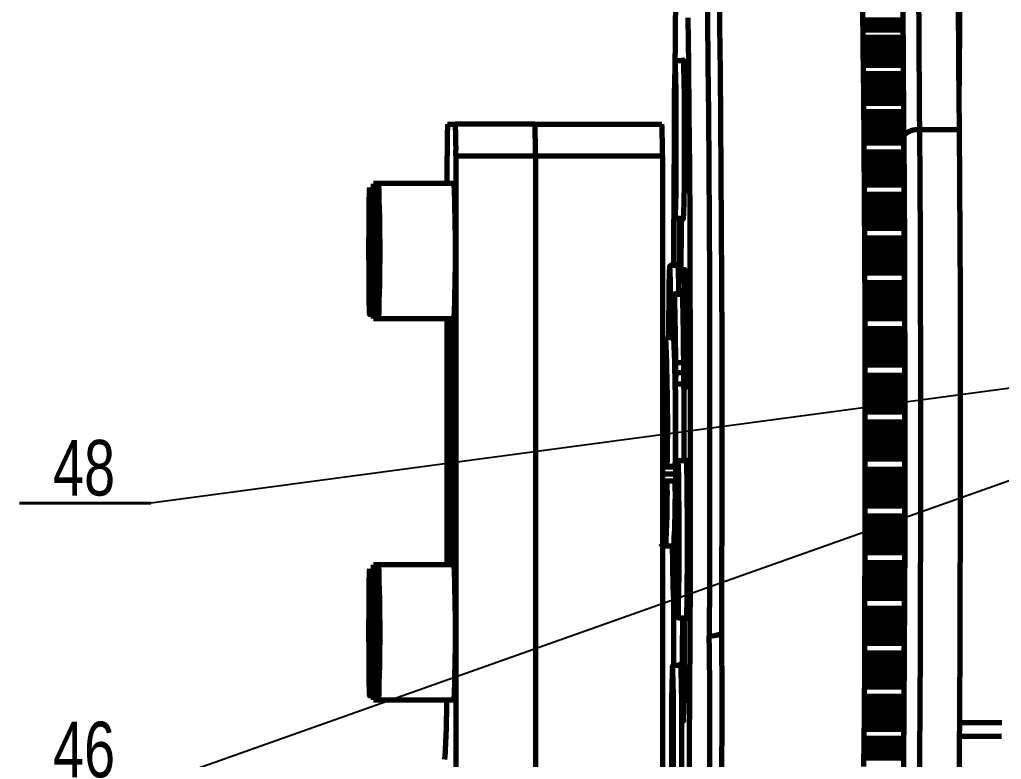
# Model space of a CAD drawing. Header units: millimetres. Extents: x -419 to 9215, y 1224 to 3301.
# Drawn here: x 264 to 325.8, y 3027 to 3073.6 of the extents above; entities that cross this region are included whole.
import ezdxf

# ---------------------------------------------------------------- set-up
doc = ezdxf.new("R2010")
doc.units = ezdxf.units.MM
for name, color, linetype, lineweight in [('Chu', 241, 'Continuous', 35), ('KHUNG_TEN', 7, 'Continuous', 35), ('Net 0.35', 20, 'Continuous', 35), ('Net 0.7', 7, 'Continuous', 70)]:
    doc.layers.add(name, color=color, linetype=linetype, lineweight=lineweight)
doc.styles.add('SLDTEXTSTYLE11', font='TXT', dxfattribs={"width": 0.75})
doc.styles.get("Standard").update_dxf_attribs({"font": 'arial.ttf'})
doc.dimstyles.new('SLDDIMSTYLE1', dxfattribs={"dimtxt": 0.18, "dimasz": 1.016, "dimexe": 0, "dimexo": 0.0625, "dimgap": 0, "dimtad": 0, "dimtih": 1, "dimtoh": 1, "dimdec": 0, "dimrnd": 1e-09, "dimzin": 0, "dimdsep": 46, "dimtxsty": 'Standard', "dimblk1": 'DOT', "dimblk2": 'DOT', "dimsah": 1, "dimcen": 0.09, "dimadec": 0, "dimazin": 0, "dimtfac": 1.016, "dimtdec": 0, "dimtofl": 0, "dimtmove": 0, "dimatfit": 3, "dimldrblk": 'DOT', "dimfxl": 1, "dimfrac": 2, "dimtolj": 1, "dimtzin": 0, "dimarcsym": 0})

# ---------------------------------------------------------------- blocks, each defined once
blk = doc.blocks.new('SW_NOTE_0_4')
at = {"layer": 'KHUNG_TEN', "color": 0}
for p, q in [((-8.253, 0), (0, 0)), ((0, 0), (-8.253, 0)), ((-8.253, 0), (0, 0)), ((0, 0), (-8.253, 0)), ((-8.253, 0), (0, 0)), ((0, 0), (-8.253, 0))]:
    blk.add_line(p, q, dxfattribs=at)
at = {"layer": 'KHUNG_TEN', "color": 0, "insert": (-4.197, 3.985), "char_height": 3.5, "attachment_point": 2, "style": 'SLDTEXTSTYLE11'}
blk.add_mtext('48', dxfattribs=at)
blk = doc.blocks.new('_Dot')
at = {"color": 0, "linetype": 'ByBlock', "lineweight": -2}
blk.add_line((-0.5, 0), (-1, 0), dxfattribs=at)
at = {"color": 0, "linetype": 'ByBlock', "const_width": 0.5}
blk.add_lwpolyline([(-0.25, 0, 1), (0.25, 0, 1)], format="xyb", close=True, dxfattribs=at)
blk = doc.blocks.new('SW_NOTE_0_5')
at = {"layer": 'KHUNG_TEN', "color": 0}
for p, q in [((-8.253, 0), (0, 0)), ((0, 0), (-8.253, 0)), ((-8.253, 0), (0, 0)), ((0, 0), (-8.253, 0)), ((-8.253, 0), (0, 0)), ((0, 0), (-8.253, 0))]:
    blk.add_line(p, q, dxfattribs=at)
at = {"layer": 'KHUNG_TEN', "color": 0, "insert": (-4.197, 3.985), "char_height": 3.5, "attachment_point": 2, "style": 'SLDTEXTSTYLE11'}
blk.add_mtext('46', dxfattribs=at)

msp = doc.modelspace()

# ---------------------------------------------------------------- linework, layer by layer
at = {"layer": 'Net 0.7', "color": 7, "linetype": 'Continuous', "lineweight": 70}
for p, q in [((319.525, 3073.565), (317.058, 3073.565)), ((319.525, 3073.382), (317.06, 3073.382)), ((319.526, 3073.214), (317.062, 3073.214)), ((319.527, 3073.062), (317.064, 3073.062)), ((319.55, 3073), (317.065, 3073)), ((319.551, 3072.983), (317.065, 3072.983)), ((319.552, 3072.939), (317.066, 3072.939)), ((319.558, 3072.464), (317.072, 3072.464)), ((319.558, 3072.398), (317.072, 3072.398)), ((319.558, 3072.328), (317.073, 3072.328)), ((319.558, 3072.258), (317.074, 3072.258)), ((319.558, 3072.189), (317.075, 3072.189)), ((319.556, 3072.035), (317.077, 3072.035)), ((319.555, 3071.862), (317.079, 3071.862)), ((319.554, 3071.677), (317.081, 3071.677)), ((319.553, 3071.479), (317.083, 3071.479)), ((319.553, 3071.294), (317.085, 3071.294)), ((319.553, 3071.123), (317.087, 3071.123)), ((319.553, 3071.294), (319.553, 3071.123)), ((319.553, 3071.123), (319.554, 3070.965)), ((305.771, 3071.001), (305.257, 3071.001)), ((319.554, 3070.965), (317.089, 3070.965)), ((319.556, 3070.824), (317.091, 3070.824)), ((319.577, 3070.775), (317.091, 3070.775)), ((319.578, 3070.753), (317.091, 3070.753)), ((319.579, 3070.704), (317.092, 3070.704)), ((319.584, 3070.196), (317.097, 3070.196)), ((319.585, 3070.127), (317.098, 3070.127)), ((319.585, 3070.056), (317.099, 3070.056)), ((319.584, 3069.987), (317.099, 3069.987)), ((319.584, 3069.922), (317.1, 3069.922)), ((319.582, 3069.778), (317.102, 3069.778)), ((319.58, 3069.613), (317.103, 3069.613)), ((319.579, 3069.435), (317.105, 3069.435)), ((319.578, 3069.242), (317.107, 3069.242)), ((319.578, 3069.057), (317.109, 3069.057)), ((319.579, 3068.883), (317.11, 3068.883)), ((319.579, 3068.719), (317.112, 3068.719)), ((319.581, 3068.571), (317.113, 3068.571)), ((319.582, 3068.442), (317.115, 3068.442)), ((319.6, 3068.408), (317.115, 3068.408)), ((319.601, 3068.404), (317.115, 3068.404)), ((319.602, 3068.376), (317.115, 3068.376)), ((319.603, 3068.323), (317.116, 3068.323)), ((319.608, 3067.785), (317.12, 3067.785)), ((319.609, 3067.713), (317.121, 3067.713)), ((319.609, 3067.642), (317.122, 3067.642)), ((319.608, 3067.575), (317.122, 3067.575)), ((319.607, 3067.514), (317.123, 3067.514)), ((319.606, 3067.38), (317.124, 3067.38)), ((290.924, 3067.02), (291.423, 3067.02)), ((296.423, 3067.02), (291.423, 3067.02)), ((296.423, 3067.02), (304.422, 3067.02)), ((319.604, 3067.225), (317.125, 3067.225)), ((319.602, 3067.055), (317.127, 3067.055)), ((319.601, 3066.868), (317.128, 3066.868)), ((319.601, 3066.684), (317.13, 3066.684)), ((319.601, 3066.508), (317.131, 3066.508)), ((319.602, 3066.34), (317.133, 3066.34)), ((319.603, 3066.186), (317.134, 3066.186)), ((319.601, 3066.684), (319.601, 3066.508)), ((319.601, 3066.508), (319.602, 3066.34)), ((319.602, 3066.34), (319.603, 3066.186)), ((319.603, 3066.186), (319.604, 3066.048)), ((320.654, 3066.672), (323.153, 3066.672)), ((319.604, 3066.048), (317.135, 3066.048)), ((319.606, 3065.93), (317.136, 3065.93)), ((319.622, 3065.91), (317.136, 3065.91)), ((319.623, 3065.901), (317.136, 3065.901)), ((319.624, 3065.868), (317.136, 3065.868)), ((319.625, 3065.811), (317.137, 3065.811)), ((319.604, 3066.048), (319.606, 3065.93)), ((319.606, 3065.93), (319.606, 3065.91)), ((319.622, 3065.91), (319.623, 3065.901)), ((319.623, 3065.901), (319.624, 3065.868)), ((319.624, 3065.868), (319.625, 3065.811)), ((290.896, 3063.27), (290.896, 3065.02)), ((291.451, 3065.02), (291.451, 2977.02)), ((291.451, 3065.02), (296.45, 3065.02)), ((296.45, 3065.02), (296.45, 2977.02)), ((296.45, 3065.02), (304.45, 3065.02)), ((296.45, 3065.02), (296.45, 2990.098)), ((304.45, 3065.02), (304.45, 2990.098)), ((319.629, 3065.246), (317.141, 3065.246)), ((319.63, 3065.172), (317.142, 3065.172)), ((319.63, 3065.102), (317.142, 3065.102)), ((319.629, 3065.036), (317.143, 3065.036)), ((319.628, 3064.98), (317.143, 3064.98)), ((319.626, 3064.857), (317.144, 3064.857)), ((319.626, 3064.857), (319.624, 3064.712)), ((319.628, 3064.98), (319.626, 3064.857)), ((319.629, 3065.036), (319.628, 3064.98)), ((319.629, 3065.246), (319.63, 3065.172)), ((319.63, 3065.102), (319.629, 3065.036)), ((319.63, 3065.172), (319.63, 3065.102)), ((319.624, 3064.712), (317.145, 3064.712)), ((319.623, 3064.551), (317.146, 3064.551)), ((319.621, 3064.371), (317.147, 3064.371)), ((319.623, 3064.551), (319.621, 3064.371)), ((319.621, 3064.371), (319.621, 3064.19)), ((319.624, 3064.712), (319.623, 3064.551)), ((319.621, 3064.19), (317.149, 3064.19)), ((319.621, 3064.013), (317.15, 3064.013)), ((319.621, 3063.842), (317.151, 3063.842)), ((319.622, 3063.682), (317.152, 3063.682)), ((319.621, 3064.19), (319.621, 3064.013)), ((319.621, 3064.013), (319.621, 3063.842)), ((319.621, 3063.842), (319.622, 3063.682)), ((319.622, 3063.682), (319.624, 3063.536)), ((286.59, 3063.27), (286.258, 3063.27)), ((291.34, 3063.27), (286.59, 3063.27)), ((319.624, 3063.536), (317.153, 3063.536)), ((319.625, 3063.409), (317.154, 3063.409)), ((319.627, 3063.305), (317.155, 3063.305)), ((319.642, 3063.296), (317.155, 3063.296)), ((319.643, 3063.281), (317.155, 3063.281)), ((319.643, 3063.244), (317.155, 3063.244)), ((319.644, 3063.183), (317.155, 3063.183)), ((319.624, 3063.536), (319.625, 3063.409)), ((319.625, 3063.409), (319.627, 3063.305)), ((319.627, 3063.305), (319.627, 3063.296)), ((319.642, 3063.296), (319.643, 3063.281)), ((319.643, 3063.281), (319.643, 3063.244)), ((319.643, 3063.244), (319.644, 3063.183)), ((319.648, 3062.595), (317.159, 3062.595)), ((319.648, 3062.519), (317.16, 3062.519)), ((319.648, 3062.449), (317.16, 3062.449)), ((319.647, 3062.387), (317.16, 3062.387)), ((319.648, 3062.449), (319.647, 3062.387)), ((319.647, 3062.387), (319.647, 3062.334)), ((319.648, 3062.595), (319.648, 3062.519)), ((319.648, 3062.519), (319.648, 3062.449)), ((319.647, 3062.334), (317.161, 3062.334)), ((319.644, 3062.224), (317.161, 3062.224)), ((319.642, 3062.091), (317.162, 3062.091)), ((319.64, 3061.939), (317.163, 3061.939)), ((319.639, 3061.768), (317.164, 3061.768)), ((319.639, 3061.768), (319.638, 3061.59)), ((319.64, 3061.939), (319.639, 3061.768)), ((319.642, 3062.091), (319.64, 3061.939)), ((319.644, 3062.224), (319.642, 3062.091)), ((319.647, 3062.334), (319.644, 3062.224)), ((286.022, 3061.15), (285.989, 3060.96)), ((286.022, 3061.15), (286.04, 3059.21)), ((286.354, 3061.15), (286.322, 3060.96)), ((286.354, 3061.15), (286.373, 3059.21)), ((319.638, 3061.59), (317.165, 3061.59)), ((319.638, 3061.413), (317.166, 3061.413)), ((319.638, 3061.241), (317.167, 3061.241)), ((319.638, 3061.59), (319.638, 3061.413)), ((319.638, 3061.413), (319.638, 3061.241)), ((319.638, 3061.241), (319.639, 3061.076)), ((285.975, 3058.829), (285.989, 3060.96)), ((286.023, 3060.96), (285.989, 3060.96)), ((286.308, 3058.829), (286.322, 3060.96)), ((286.356, 3060.96), (286.322, 3060.96)), ((305.257, 3061.101), (305.771, 3061.101)), ((319.639, 3061.076), (317.168, 3061.076)), ((319.64, 3060.923), (317.169, 3060.923)), ((319.642, 3060.787), (317.169, 3060.787)), ((319.643, 3060.672), (317.17, 3060.672)), ((319.658, 3060.582), (317.171, 3060.582)), ((319.659, 3060.562), (317.171, 3060.562)), ((319.66, 3060.519), (317.171, 3060.519)), ((319.639, 3061.076), (319.64, 3060.923)), ((319.64, 3060.923), (319.642, 3060.787)), ((319.642, 3060.787), (319.643, 3060.672)), ((319.643, 3060.672), (319.646, 3060.582)), ((319.658, 3060.582), (319.659, 3060.562)), ((319.659, 3060.562), (319.66, 3060.519)), ((319.66, 3060.519), (319.66, 3060.455)), ((319.66, 3060.455), (317.171, 3060.455)), ((319.663, 3059.847), (317.174, 3059.847)), ((319.663, 3059.771), (317.175, 3059.771)), ((319.663, 3059.702), (317.175, 3059.702)), ((319.663, 3059.642), (317.175, 3059.642)), ((319.662, 3059.594), (317.175, 3059.594)), ((319.659, 3059.497), (317.176, 3059.497)), ((319.657, 3059.376), (317.177, 3059.376)), ((319.657, 3059.376), (319.655, 3059.235)), ((319.659, 3059.497), (319.657, 3059.376)), ((319.662, 3059.594), (319.659, 3059.497)), ((319.663, 3059.642), (319.662, 3059.594)), ((319.663, 3059.847), (319.663, 3059.771)), ((319.663, 3059.771), (319.663, 3059.702)), ((319.663, 3059.702), (319.663, 3059.642)), ((285.975, 3058.829), (285.994, 3056.889)), ((286.038, 3058.829), (285.975, 3058.829)), ((286.04, 3059.21), (286.026, 3057.079)), ((286.308, 3058.829), (286.326, 3056.889)), ((286.37, 3058.829), (286.308, 3058.829)), ((286.373, 3059.21), (286.359, 3057.079)), ((305.147, 3059.259), (305.142, 3058.118)), ((319.655, 3059.235), (317.177, 3059.235)), ((319.653, 3059.073), (317.178, 3059.073)), ((319.653, 3058.899), (317.179, 3058.899)), ((319.652, 3058.725), (317.179, 3058.725)), ((319.653, 3058.899), (319.652, 3058.725)), ((319.652, 3058.725), (319.652, 3058.551)), ((319.655, 3059.235), (319.653, 3059.073)), ((319.653, 3059.073), (319.653, 3058.899)), ((305.422, 3058.118), (304.908, 3058.118)), ((319.652, 3058.551), (317.18, 3058.551)), ((319.653, 3058.383), (317.181, 3058.383)), ((319.654, 3058.224), (317.182, 3058.224)), ((319.655, 3058.08), (317.182, 3058.08)), ((319.652, 3058.551), (319.653, 3058.383)), ((319.653, 3058.383), (319.654, 3058.224)), ((319.654, 3058.224), (319.655, 3058.08)), ((319.655, 3058.08), (319.657, 3057.955)), ((319.657, 3057.955), (317.183, 3057.955)), ((319.659, 3057.852), (317.183, 3057.852)), ((319.662, 3057.796), (317.183, 3057.796)), ((319.67, 3057.785), (317.183, 3057.785)), ((319.671, 3057.784), (317.183, 3057.784)), ((319.672, 3057.758), (317.184, 3057.758)), ((319.673, 3057.712), (317.184, 3057.712)), ((319.673, 3057.644), (317.184, 3057.644)), ((319.657, 3057.955), (319.659, 3057.852)), ((319.659, 3057.852), (319.662, 3057.796)), ((319.662, 3057.796), (319.663, 3057.785)), ((319.67, 3057.785), (319.671, 3057.784)), ((319.671, 3057.784), (319.672, 3057.758)), ((319.672, 3057.758), (319.673, 3057.712)), ((319.673, 3057.712), (319.673, 3057.644)), ((285.994, 3056.889), (286.026, 3057.079)), ((286.326, 3056.889), (286.359, 3057.079)), ((319.676, 3057.021), (317.186, 3057.021)), ((319.676, 3056.944), (317.187, 3056.944)), ((319.675, 3056.876), (317.187, 3056.876)), ((319.675, 3056.82), (317.187, 3056.82)), ((319.675, 3056.82), (319.674, 3056.777)), ((319.676, 3056.944), (319.675, 3056.876)), ((319.675, 3056.876), (319.675, 3056.82)), ((319.676, 3057.021), (319.676, 3056.944)), ((305.724, 3056.343), (305.219, 3056.343)), ((319.674, 3056.777), (317.187, 3056.777)), ((319.671, 3056.693), (317.188, 3056.693)), ((319.669, 3056.585), (317.188, 3056.585)), ((319.667, 3056.456), (317.188, 3056.456)), ((319.665, 3056.304), (317.189, 3056.304)), ((319.665, 3056.304), (319.664, 3056.136)), ((319.667, 3056.456), (319.665, 3056.304)), ((319.669, 3056.585), (319.667, 3056.456)), ((319.671, 3056.693), (319.669, 3056.585)), ((319.674, 3056.777), (319.671, 3056.693)), ((305.141, 3055.687), (305.106, 3055.687)), ((305.213, 3055.97), (305.172, 3055.97)), ((319.664, 3056.136), (317.19, 3056.136)), ((319.663, 3055.964), (317.19, 3055.964)), ((319.663, 3055.79), (317.191, 3055.79)), ((319.664, 3055.62), (317.191, 3055.62)), ((319.664, 3056.136), (319.663, 3055.964)), ((319.663, 3055.964), (319.663, 3055.79)), ((319.663, 3055.79), (319.664, 3055.62)), ((319.664, 3055.62), (319.664, 3055.456)), ((319.664, 3055.456), (317.192, 3055.456)), ((319.666, 3055.305), (317.192, 3055.305)), ((319.667, 3055.171), (317.193, 3055.171)), ((319.669, 3055.056), (317.193, 3055.056)), ((319.672, 3054.985), (317.193, 3054.985)), ((319.675, 3054.94), (317.193, 3054.94)), ((319.664, 3055.456), (319.666, 3055.305)), ((319.666, 3055.305), (319.667, 3055.171)), ((319.667, 3055.171), (319.669, 3055.056)), ((319.669, 3055.056), (319.672, 3054.985)), ((319.672, 3054.985), (319.675, 3054.94)), ((319.675, 3054.94), (319.677, 3054.927)), ((286.258, 3054.77), (286.59, 3054.77)), ((286.59, 3054.77), (291.34, 3054.77)), ((290.896, 3039.27), (290.896, 3054.77)), ((304.843, 3054.689), (304.84, 3053.57)), ((319.68, 3054.927), (317.193, 3054.927)), ((319.681, 3054.92), (317.193, 3054.92)), ((319.682, 3054.889), (317.193, 3054.889)), ((319.683, 3054.838), (317.194, 3054.838)), ((319.683, 3054.768), (317.194, 3054.768)), ((319.68, 3054.927), (319.681, 3054.92)), ((319.681, 3054.92), (319.682, 3054.889)), ((319.682, 3054.889), (319.683, 3054.838)), ((319.683, 3054.838), (319.683, 3054.768)), ((319.685, 3054.133), (317.196, 3054.133)), ((319.685, 3054.056), (317.196, 3054.056)), ((319.685, 3053.99), (317.196, 3053.99)), ((319.684, 3053.937), (317.196, 3053.937)), ((319.683, 3053.9), (317.196, 3053.9)), ((319.68, 3053.83), (317.196, 3053.83)), ((319.678, 3053.735), (317.197, 3053.735)), ((319.678, 3053.735), (319.676, 3053.619)), ((319.68, 3053.83), (319.678, 3053.735)), ((319.683, 3053.9), (319.68, 3053.83)), ((319.684, 3053.937), (319.683, 3053.9)), ((319.685, 3053.99), (319.684, 3053.937)), ((319.685, 3054.133), (319.685, 3054.056)), ((319.685, 3054.056), (319.685, 3053.99)), ((305.172, 3053.57), (304.672, 3053.57)), ((319.676, 3053.619), (317.197, 3053.619)), ((319.674, 3053.478), (317.197, 3053.478)), ((319.672, 3053.317), (317.198, 3053.317)), ((319.672, 3053.148), (317.198, 3053.148)), ((319.672, 3053.148), (319.671, 3052.976)), ((319.674, 3053.478), (319.672, 3053.317)), ((319.672, 3053.317), (319.672, 3053.148)), ((319.676, 3053.619), (319.674, 3053.478)), ((319.671, 3052.976), (317.198, 3052.976)), ((319.672, 3052.804), (317.199, 3052.804)), ((319.672, 3052.636), (317.199, 3052.636)), ((319.673, 3052.479), (317.199, 3052.479)), ((319.671, 3052.976), (319.672, 3052.804)), ((319.672, 3052.804), (319.672, 3052.636)), ((319.672, 3052.636), (319.673, 3052.479)), ((319.673, 3052.479), (319.675, 3052.336)), ((319.675, 3052.336), (317.2, 3052.336)), ((319.676, 3052.21), (317.2, 3052.21)), ((319.679, 3052.124), (317.2, 3052.124)), ((319.682, 3052.064), (317.2, 3052.064)), ((319.684, 3052.029), (317.2, 3052.029)), ((319.687, 3052.02), (317.2, 3052.02)), ((319.688, 3052.007), (317.2, 3052.007)), ((319.689, 3051.971), (317.2, 3051.971)), ((319.69, 3051.917), (317.2, 3051.917)), ((319.675, 3052.336), (319.676, 3052.21)), ((319.676, 3052.21), (319.679, 3052.124)), ((319.679, 3052.124), (319.682, 3052.064)), ((319.682, 3052.064), (319.684, 3052.029)), ((319.684, 3052.029), (319.687, 3052.02)), ((319.687, 3052.02), (319.688, 3052.007)), ((319.688, 3052.007), (319.689, 3051.971)), ((319.689, 3051.971), (319.69, 3051.917)), ((319.69, 3051.917), (319.69, 3051.844)), ((319.69, 3051.844), (317.201, 3051.844)), ((319.691, 3051.201), (317.202, 3051.201)), ((319.691, 3051.124), (317.202, 3051.124)), ((319.691, 3051.06), (317.202, 3051.06)), ((319.69, 3051.011), (317.202, 3051.011)), ((319.689, 3050.98), (317.202, 3050.98)), ((319.686, 3050.925), (317.202, 3050.925)), ((319.684, 3050.844), (317.202, 3050.844)), ((319.681, 3050.741), (317.202, 3050.741)), ((319.681, 3050.741), (319.679, 3050.613)), ((319.684, 3050.844), (319.681, 3050.741)), ((319.686, 3050.925), (319.684, 3050.844)), ((319.689, 3050.98), (319.686, 3050.925)), ((319.69, 3051.011), (319.689, 3050.98)), ((319.691, 3051.06), (319.69, 3051.011)), ((319.691, 3051.201), (319.691, 3051.124)), ((319.691, 3051.124), (319.691, 3051.06)), ((319.679, 3050.613), (317.202, 3050.613)), ((319.678, 3050.458), (317.203, 3050.458)), ((319.677, 3050.295), (317.203, 3050.295)), ((319.676, 3050.124), (317.203, 3050.124)), ((319.677, 3050.295), (319.676, 3050.124)), ((319.676, 3050.124), (319.676, 3049.952)), ((319.678, 3050.458), (319.677, 3050.295)), ((319.679, 3050.613), (319.678, 3050.458)), ((319.676, 3049.952), (317.203, 3049.952)), ((319.677, 3049.782), (317.203, 3049.782)), ((319.678, 3049.619), (317.204, 3049.619)), ((319.679, 3049.468), (317.204, 3049.468)), ((319.676, 3049.952), (319.677, 3049.782)), ((319.677, 3049.782), (319.678, 3049.619)), ((319.678, 3049.619), (319.679, 3049.468)), ((319.679, 3049.468), (319.681, 3049.332)), ((319.681, 3049.332), (317.204, 3049.332)), ((319.683, 3049.232), (317.204, 3049.232)), ((319.686, 3049.157), (317.204, 3049.157)), ((319.688, 3049.107), (317.204, 3049.107)), ((319.691, 3049.082), (317.204, 3049.082)), ((319.692, 3049.063), (317.204, 3049.063)), ((319.693, 3049.022), (317.204, 3049.022)), ((319.693, 3048.965), (317.204, 3048.965)), ((319.694, 3048.89), (317.204, 3048.89)), ((319.681, 3049.332), (319.683, 3049.232)), ((319.683, 3049.232), (319.686, 3049.157)), ((319.686, 3049.157), (319.688, 3049.107)), ((319.688, 3049.107), (319.691, 3049.082)), ((319.691, 3049.082), (319.692, 3049.063)), ((319.692, 3049.063), (319.693, 3049.022)), ((319.693, 3049.022), (319.693, 3048.965)), ((319.693, 3048.965), (319.694, 3048.89)), ((319.694, 3048.243), (317.204, 3048.243)), ((319.694, 3048.167), (317.205, 3048.167)), ((319.694, 3048.167), (319.693, 3048.106)), ((319.694, 3048.243), (319.694, 3048.167)), ((319.693, 3048.106), (317.205, 3048.106)), ((319.693, 3048.061), (317.205, 3048.061)), ((319.692, 3048.036), (317.205, 3048.036)), ((319.689, 3047.995), (317.205, 3047.995)), ((319.686, 3047.929), (317.205, 3047.929)), ((319.684, 3047.84), (317.205, 3047.84)), ((319.681, 3047.725), (317.205, 3047.725)), ((319.68, 3047.579), (317.205, 3047.579)), ((319.68, 3047.579), (319.679, 3047.421)), ((319.681, 3047.725), (319.68, 3047.579)), ((319.684, 3047.84), (319.681, 3047.725)), ((319.686, 3047.929), (319.684, 3047.84)), ((319.689, 3047.995), (319.686, 3047.929)), ((319.692, 3048.036), (319.689, 3047.995)), ((319.693, 3048.061), (319.692, 3048.036)), ((319.693, 3048.106), (319.693, 3048.061)), ((319.679, 3047.421), (317.205, 3047.421)), ((319.678, 3047.254), (317.205, 3047.254)), ((319.678, 3047.082), (317.205, 3047.082)), ((319.678, 3046.91), (317.205, 3046.91)), ((319.679, 3047.421), (319.678, 3047.254)), ((319.678, 3047.254), (319.678, 3047.082)), ((319.678, 3047.082), (319.678, 3046.91)), ((319.678, 3046.91), (319.679, 3046.743)), ((319.679, 3046.743), (317.205, 3046.743)), ((319.68, 3046.586), (317.205, 3046.586)), ((319.681, 3046.44), (317.205, 3046.44)), ((319.684, 3046.326), (317.205, 3046.326)), ((319.679, 3046.743), (319.68, 3046.586)), ((319.68, 3046.586), (319.681, 3046.44)), ((319.681, 3046.44), (319.684, 3046.326)), ((319.684, 3046.326), (319.686, 3046.237)), ((305.95, 3045.822), (305.436, 3045.822)), ((319.686, 3046.237), (317.205, 3046.237)), ((319.689, 3046.171), (317.205, 3046.171)), ((319.692, 3046.132), (317.205, 3046.132)), ((319.693, 3046.106), (317.205, 3046.106)), ((319.693, 3046.062), (317.205, 3046.062)), ((319.694, 3046.001), (317.205, 3046.001)), ((319.694, 3045.925), (317.205, 3045.925)), ((319.686, 3046.237), (319.689, 3046.171)), ((319.689, 3046.171), (319.692, 3046.132)), ((319.692, 3046.132), (319.693, 3046.106)), ((319.693, 3046.106), (319.693, 3046.062)), ((319.693, 3046.062), (319.694, 3046.001)), ((319.694, 3046.001), (319.694, 3045.925)), ((304.761, 3045.488), (305.26, 3045.488)), ((305.26, 3045.488), (305.273, 3045.19)), ((319.694, 3045.278), (317.204, 3045.278)), ((319.694, 3045.203), (317.204, 3045.203)), ((319.693, 3045.145), (317.204, 3045.145)), ((319.692, 3045.105), (317.204, 3045.105)), ((319.691, 3045.085), (317.204, 3045.085)), ((319.688, 3045.06), (317.204, 3045.06)), ((319.688, 3045.06), (319.686, 3045.009)), ((319.691, 3045.085), (319.688, 3045.06)), ((319.692, 3045.105), (319.691, 3045.085)), ((319.693, 3045.145), (319.692, 3045.105)), ((319.694, 3045.203), (319.693, 3045.145)), ((319.694, 3045.278), (319.694, 3045.203)), ((304.45, 3044.999), (305.277, 3044.999)), ((305.256, 3044.536), (304.756, 3044.536)), ((305.269, 3044.238), (305.256, 3044.536)), ((319.686, 3045.009), (317.204, 3045.009)), ((319.683, 3044.934), (317.204, 3044.934)), ((319.681, 3044.832), (317.204, 3044.832)), ((319.679, 3044.696), (317.204, 3044.696)), ((319.678, 3044.545), (317.204, 3044.545)), ((319.678, 3044.545), (319.677, 3044.382)), ((319.679, 3044.696), (319.678, 3044.545)), ((319.681, 3044.832), (319.679, 3044.696)), ((319.683, 3044.934), (319.681, 3044.832)), ((319.686, 3045.009), (319.683, 3044.934)), ((319.676, 3044.212), (317.203, 3044.212)), ((319.676, 3044.039), (317.203, 3044.039)), ((319.677, 3043.869), (317.203, 3043.869)), ((319.677, 3044.382), (317.204, 3044.382)), ((319.677, 3044.382), (319.676, 3044.212)), ((319.676, 3044.212), (319.676, 3044.039)), ((319.676, 3044.039), (319.677, 3043.869)), ((319.677, 3043.869), (319.678, 3043.706)), ((319.682, 3043.424), (317.202, 3043.424)), ((319.684, 3043.321), (317.202, 3043.321)), ((319.686, 3043.241), (317.202, 3043.241)), ((319.678, 3043.706), (317.203, 3043.706)), ((319.679, 3043.552), (317.203, 3043.552)), ((319.678, 3043.706), (319.679, 3043.552)), ((319.679, 3043.552), (319.682, 3043.424)), ((319.682, 3043.424), (319.684, 3043.321)), ((319.684, 3043.321), (319.686, 3043.241)), ((319.686, 3043.241), (319.689, 3043.187)), ((319.689, 3043.187), (317.202, 3043.187)), ((319.69, 3043.156), (317.202, 3043.156)), ((319.691, 3043.107), (317.202, 3043.107)), ((319.691, 3043.043), (317.202, 3043.043)), ((319.691, 3042.967), (317.202, 3042.967)), ((319.689, 3043.187), (319.69, 3043.156)), ((319.69, 3043.156), (319.691, 3043.107)), ((319.691, 3043.107), (319.691, 3043.043)), ((319.691, 3043.043), (319.691, 3042.967)), ((319.688, 3042.16), (317.2, 3042.16)), ((319.687, 3042.147), (317.2, 3042.147)), ((319.685, 3042.137), (317.2, 3042.137)), ((319.682, 3042.101), (317.2, 3042.101)), ((319.679, 3042.04), (317.2, 3042.04)), ((319.69, 3042.323), (317.201, 3042.323)), ((319.69, 3042.25), (317.201, 3042.25)), ((319.689, 3042.196), (317.201, 3042.196)), ((319.679, 3042.04), (319.677, 3041.954)), ((319.682, 3042.101), (319.679, 3042.04)), ((319.685, 3042.137), (319.682, 3042.101)), ((319.687, 3042.147), (319.685, 3042.137)), ((319.688, 3042.16), (319.687, 3042.147)), ((319.689, 3042.196), (319.688, 3042.16)), ((319.69, 3042.25), (319.689, 3042.196)), ((319.69, 3042.323), (319.69, 3042.25)), ((319.672, 3041.526), (317.199, 3041.526)), ((319.672, 3041.359), (317.199, 3041.359)), ((319.677, 3041.954), (317.2, 3041.954)), ((319.675, 3041.827), (317.2, 3041.827)), ((319.673, 3041.684), (317.2, 3041.684)), ((319.673, 3041.684), (319.672, 3041.526)), ((319.672, 3041.526), (319.672, 3041.359)), ((319.672, 3041.359), (319.672, 3041.187)), ((319.675, 3041.827), (319.673, 3041.684)), ((319.677, 3041.954), (319.675, 3041.827)), ((319.672, 3041.014), (317.198, 3041.014)), ((319.673, 3040.846), (317.198, 3040.846)), ((319.672, 3041.187), (317.199, 3041.187)), ((319.672, 3041.187), (319.672, 3041.014)), ((319.672, 3041.014), (319.673, 3040.846)), ((319.673, 3040.846), (319.674, 3040.684)), ((304.672, 3040.47), (305.172, 3040.47)), ((319.683, 3040.266), (317.196, 3040.266)), ((319.684, 3040.229), (317.196, 3040.229)), ((319.685, 3040.176), (317.196, 3040.176)), ((319.685, 3040.11), (317.196, 3040.11)), ((319.674, 3040.684), (317.197, 3040.684)), ((319.676, 3040.545), (317.197, 3040.545)), ((319.678, 3040.429), (317.197, 3040.429)), ((319.681, 3040.335), (317.197, 3040.335)), ((319.674, 3040.684), (319.676, 3040.545)), ((319.676, 3040.545), (319.678, 3040.429)), ((319.678, 3040.429), (319.681, 3040.335)), ((319.681, 3040.335), (319.683, 3040.266)), ((319.683, 3040.266), (319.684, 3040.229)), ((319.684, 3040.229), (319.685, 3040.176)), ((319.685, 3040.176), (319.685, 3040.11)), ((319.685, 3040.11), (319.685, 3040.033)), ((319.685, 3040.033), (317.196, 3040.033)), ((286.59, 3039.27), (286.258, 3039.27)), ((291.34, 3039.27), (286.59, 3039.27)), ((319.67, 3039.106), (317.193, 3039.106)), ((319.668, 3038.991), (317.193, 3038.991)), ((319.684, 3039.397), (317.194, 3039.397)), ((319.683, 3039.327), (317.194, 3039.327)), ((319.682, 3039.276), (317.194, 3039.276)), ((319.682, 3039.245), (317.194, 3039.245)), ((319.68, 3039.238), (317.194, 3039.238)), ((319.675, 3039.223), (317.194, 3039.223)), ((319.672, 3039.178), (317.194, 3039.178)), ((319.668, 3038.991), (319.666, 3038.856)), ((319.67, 3039.106), (319.668, 3038.991)), ((319.672, 3039.178), (319.67, 3039.106)), ((319.675, 3039.223), (319.672, 3039.178)), ((319.677, 3039.238), (319.675, 3039.223)), ((319.682, 3039.245), (319.68, 3039.238)), ((319.683, 3039.327), (319.682, 3039.276)), ((319.682, 3039.276), (319.682, 3039.245)), ((319.684, 3039.397), (319.683, 3039.327)), ((305.238, 3038.352), (305.377, 3038.352)), ((319.664, 3038.37), (317.191, 3038.37)), ((319.665, 3038.704), (317.192, 3038.704)), ((319.664, 3038.541), (317.192, 3038.541)), ((319.666, 3038.856), (317.193, 3038.856)), ((319.665, 3038.704), (319.664, 3038.541)), ((319.664, 3038.541), (319.664, 3038.37)), ((319.664, 3038.37), (319.664, 3038.196)), ((319.666, 3038.856), (319.665, 3038.704)), ((305.125, 3037.696), (305.383, 3037.696)), ((305.172, 3038.07), (305.379, 3038.07)), ((319.666, 3037.856), (317.189, 3037.856)), ((319.667, 3037.705), (317.189, 3037.705)), ((319.664, 3038.024), (317.19, 3038.024)), ((319.664, 3038.196), (317.191, 3038.196)), ((319.664, 3038.196), (319.664, 3038.024)), ((319.664, 3038.024), (319.666, 3037.856)), ((319.666, 3037.856), (319.667, 3037.705)), ((319.667, 3037.705), (319.67, 3037.577)), ((286.022, 3037.15), (285.989, 3036.96)), ((286.022, 3037.15), (286.04, 3035.21)), ((286.354, 3037.15), (286.322, 3036.96)), ((286.354, 3037.15), (286.373, 3035.21)), ((319.676, 3037.287), (317.187, 3037.287)), ((319.676, 3037.22), (317.187, 3037.22)), ((319.676, 3037.143), (317.187, 3037.143)), ((319.67, 3037.577), (317.188, 3037.577)), ((319.672, 3037.469), (317.188, 3037.469)), ((319.674, 3037.386), (317.188, 3037.386)), ((319.675, 3037.344), (317.188, 3037.344)), ((319.67, 3037.577), (319.672, 3037.469)), ((319.672, 3037.469), (319.674, 3037.386)), ((319.674, 3037.386), (319.675, 3037.344)), ((319.675, 3037.344), (319.676, 3037.287)), ((319.676, 3037.287), (319.676, 3037.22)), ((319.676, 3037.22), (319.676, 3037.143)), ((285.975, 3034.829), (285.989, 3036.96)), ((286.023, 3036.96), (285.989, 3036.96)), ((286.308, 3034.829), (286.322, 3036.96)), ((286.356, 3036.96), (286.322, 3036.96)), ((319.673, 3036.451), (317.184, 3036.451)), ((319.672, 3036.404), (317.184, 3036.404)), ((319.674, 3036.519), (317.185, 3036.519)), ((319.673, 3036.451), (319.672, 3036.404)), ((319.672, 3036.404), (319.672, 3036.378)), ((319.674, 3036.519), (319.673, 3036.451)), ((305.436, 3035.922), (305.95, 3035.922)), ((319.654, 3035.934), (317.182, 3035.934)), ((319.657, 3036.204), (317.183, 3036.204)), ((319.656, 3036.078), (317.183, 3036.078)), ((319.672, 3036.378), (317.184, 3036.378)), ((319.67, 3036.377), (317.184, 3036.377)), ((319.662, 3036.364), (317.184, 3036.364)), ((319.659, 3036.307), (317.184, 3036.307)), ((319.654, 3035.934), (319.653, 3035.775)), ((319.656, 3036.078), (319.654, 3035.934)), ((319.657, 3036.204), (319.656, 3036.078)), ((319.659, 3036.307), (319.657, 3036.204)), ((319.662, 3036.364), (319.659, 3036.307)), ((319.663, 3036.377), (319.662, 3036.364)), ((319.672, 3036.378), (319.67, 3036.377)), ((286.04, 3035.21), (286.026, 3033.079)), ((286.373, 3035.21), (286.359, 3033.079)), ((319.653, 3035.258), (317.179, 3035.258)), ((319.653, 3035.433), (317.18, 3035.433)), ((319.653, 3035.775), (317.181, 3035.775)), ((319.653, 3035.607), (317.181, 3035.607)), ((319.653, 3035.775), (319.653, 3035.607)), ((319.653, 3035.607), (319.653, 3035.433)), ((319.653, 3035.433), (319.653, 3035.258)), ((319.653, 3035.258), (319.654, 3035.085)), ((285.975, 3034.829), (285.994, 3032.889)), ((286.038, 3034.829), (285.975, 3034.829)), ((286.308, 3034.829), (286.326, 3032.889)), ((286.37, 3034.829), (286.308, 3034.829)), ((319.662, 3034.566), (317.176, 3034.566)), ((319.658, 3034.783), (317.177, 3034.783)), ((319.66, 3034.662), (317.177, 3034.662)), ((319.654, 3035.085), (317.178, 3035.085)), ((319.656, 3034.923), (317.178, 3034.923)), ((319.654, 3035.085), (319.656, 3034.923)), ((319.656, 3034.923), (319.658, 3034.783)), ((319.658, 3034.783), (319.66, 3034.662)), ((319.66, 3034.662), (319.662, 3034.566)), ((319.662, 3034.566), (319.663, 3034.518)), ((319.664, 3034.389), (317.175, 3034.389)), ((319.664, 3034.313), (317.175, 3034.313)), ((319.663, 3034.518), (317.176, 3034.518)), ((319.664, 3034.459), (317.176, 3034.459)), ((319.663, 3034.518), (319.664, 3034.459)), ((319.664, 3034.459), (319.664, 3034.389)), ((319.664, 3034.389), (319.664, 3034.313)), ((319.642, 3033.368), (317.17, 3033.368)), ((319.66, 3033.64), (317.171, 3033.64)), ((319.659, 3033.598), (317.171, 3033.598)), ((319.658, 3033.577), (317.171, 3033.577)), ((319.646, 3033.574), (317.171, 3033.574)), ((319.644, 3033.483), (317.171, 3033.483)), ((319.661, 3033.705), (317.172, 3033.705)), ((319.642, 3033.368), (319.641, 3033.232)), ((319.644, 3033.483), (319.642, 3033.368)), ((319.646, 3033.574), (319.644, 3033.483)), ((319.647, 3033.577), (319.646, 3033.574)), ((319.659, 3033.598), (319.658, 3033.577)), ((319.66, 3033.64), (319.659, 3033.598)), ((319.661, 3033.705), (319.66, 3033.64)), ((285.994, 3032.889), (286.026, 3033.079)), ((286.326, 3032.889), (286.359, 3033.079)), ((305.601, 3032.938), (305.087, 3032.938)), ((319.639, 3032.741), (317.167, 3032.741)), ((319.639, 3032.914), (317.168, 3032.914)), ((319.641, 3033.232), (317.169, 3033.232)), ((319.64, 3033.079), (317.169, 3033.079)), ((319.64, 3033.079), (319.639, 3032.914)), ((319.639, 3032.914), (319.639, 3032.741)), ((319.639, 3032.741), (319.639, 3032.565)), ((319.641, 3033.232), (319.64, 3033.079)), ((319.641, 3032.216), (317.164, 3032.216)), ((319.64, 3032.387), (317.165, 3032.387)), ((319.639, 3032.565), (317.166, 3032.565)), ((319.639, 3032.565), (319.64, 3032.387)), ((319.64, 3032.387), (319.641, 3032.216)), ((319.641, 3032.216), (319.643, 3032.065)), ((319.649, 3031.637), (317.16, 3031.637)), ((319.648, 3031.562), (317.16, 3031.562)), ((319.647, 3031.822), (317.161, 3031.822)), ((319.648, 3031.77), (317.161, 3031.77)), ((319.649, 3031.707), (317.161, 3031.707)), ((319.645, 3031.932), (317.162, 3031.932)), ((319.643, 3032.065), (317.163, 3032.065)), ((319.643, 3032.065), (319.645, 3031.932)), ((319.645, 3031.932), (319.647, 3031.822)), ((319.647, 3031.822), (319.648, 3031.77)), ((319.648, 3031.77), (319.649, 3031.707)), ((319.649, 3031.637), (319.648, 3031.562)), ((319.649, 3031.707), (319.649, 3031.637)), ((319.642, 3030.859), (317.155, 3030.859)), ((319.628, 3030.846), (317.155, 3030.846)), ((319.645, 3030.973), (317.156, 3030.973)), ((319.644, 3030.912), (317.156, 3030.912)), ((319.643, 3030.874), (317.156, 3030.874)), ((319.628, 3030.846), (319.626, 3030.742)), ((319.628, 3030.859), (319.628, 3030.846)), ((319.643, 3030.874), (319.642, 3030.859)), ((319.644, 3030.912), (319.643, 3030.874)), ((319.645, 3030.973), (319.644, 3030.912)), ((286.258, 3030.77), (286.59, 3030.77)), ((286.59, 3030.77), (291.34, 3030.77)), ((319.622, 3030.308), (317.152, 3030.308)), ((319.623, 3030.468), (317.153, 3030.468)), ((319.624, 3030.614), (317.154, 3030.614)), ((319.626, 3030.742), (317.155, 3030.742)), ((319.623, 3030.468), (319.622, 3030.308)), ((319.622, 3030.308), (319.622, 3030.137)), ((319.624, 3030.614), (319.623, 3030.468)), ((319.626, 3030.742), (319.624, 3030.614)), ((319.624, 3029.599), (317.147, 3029.599)), ((319.622, 3029.779), (317.148, 3029.779)), ((319.622, 3029.96), (317.15, 3029.96)), ((319.622, 3030.137), (317.151, 3030.137)), ((319.622, 3030.137), (319.622, 3029.96)), ((319.622, 3029.96), (319.622, 3029.779)), ((319.622, 3029.779), (319.624, 3029.599)), ((319.624, 3029.599), (319.625, 3029.439)), ((319.63, 3029.051), (317.143, 3029.051)), ((319.631, 3028.98), (317.143, 3028.98)), ((319.629, 3029.172), (317.144, 3029.172)), ((319.63, 3029.116), (317.144, 3029.116)), ((319.627, 3029.294), (317.145, 3029.294)), ((319.625, 3029.439), (317.146, 3029.439)), ((319.625, 3029.439), (319.627, 3029.294)), ((319.627, 3029.294), (319.629, 3029.172)), ((319.629, 3029.172), (319.63, 3029.116)), ((319.63, 3029.116), (319.63, 3029.051)), ((319.63, 3029.051), (319.631, 3028.98)), ((319.631, 3028.98), (319.63, 3028.906)), ((319.63, 3028.906), (317.142, 3028.906)), ((323.162, 3028.486), (325.793, 3028.486)), ((319.603, 3027.805), (317.134, 3027.805)), ((319.604, 3027.96), (317.135, 3027.96)), ((319.605, 3028.098), (317.136, 3028.098)), ((319.625, 3028.283), (317.137, 3028.283)), ((319.624, 3028.25), (317.137, 3028.25)), ((319.623, 3028.24), (317.137, 3028.24)), ((319.607, 3028.216), (317.137, 3028.216)), ((319.626, 3028.34), (317.138, 3028.34)), ((319.603, 3027.805), (319.602, 3027.637)), ((319.604, 3027.96), (319.603, 3027.805)), ((319.605, 3028.098), (319.604, 3027.96)), ((319.607, 3028.216), (319.605, 3028.098)), ((319.607, 3028.24), (319.607, 3028.216)), ((319.624, 3028.25), (319.623, 3028.24)), ((319.625, 3028.283), (319.624, 3028.25)), ((319.626, 3028.34), (319.625, 3028.283)), ((319.602, 3027.278), (317.129, 3027.278)), ((319.602, 3027.461), (317.131, 3027.461)), ((319.602, 3027.637), (317.132, 3027.637)), ((319.602, 3027.637), (319.602, 3027.461)), ((319.602, 3027.461), (319.602, 3027.278)), ((319.602, 3027.278), (319.603, 3027.091)), ((319.603, 3027.091), (317.128, 3027.091)), ((319.603, 3027.091), (319.605, 3026.921))]:
    msp.add_line(p, q, dxfattribs=at)
at = {"layer": 'Net 0.7', "color": 8, "linetype": 'Continuous', "lineweight": 70}
for p, q in [((286.008, 3063.019), (286.003, 3063.007)), ((286.341, 3063.019), (286.336, 3063.007)), ((305.221, 3056.314), (305.725, 3056.314)), ((305.204, 3055.669), (305.208, 3055.669)), ((305.112, 3055.442), (305.13, 3055.442)), ((305.815, 3055.258), (305.914, 3055.258)), ((305.291, 3052.012), (305.793, 3052.012)), ((305.289, 3051.385), (305.791, 3051.385)), ((305.285, 3050.671), (305.787, 3050.671)), ((304.45, 3045.432), (305.263, 3045.432)), ((305.292, 3044.72), (305.393, 3044.72)), ((305.269, 3044.238), (305.273, 3044.238)), ((305.297, 3044.056), (305.383, 3044.056)), ((305.301, 3043.467), (305.378, 3043.467)), ((286.008, 3039.019), (286.003, 3039.007)), ((286.341, 3039.019), (286.336, 3039.007)), ((305.223, 3038.849), (305.229, 3038.849)), ((305.241, 3038.413), (305.376, 3038.413)), ((305.131, 3038.007), (305.38, 3038.007)), ((305.721, 3034.324), (305.82, 3034.324)), ((325.816, 3029.323), (323.168, 3029.323))]:
    msp.add_line(p, q, dxfattribs=at)
at = {"layer": 'Net 0.7', "color": 7, "linetype": 'Continuous', "lineweight": 70, "flags": 128}
for points in [[(323.401, 3159.893), (323.398, 3150.602), (323.389, 3141.329), (323.376, 3132.089), (323.357, 3122.897), (323.332, 3113.769), (323.303, 3104.721), (323.268, 3095.767), (323.229, 3086.924), (323.184, 3078.205), (323.135, 3069.626), (323.133, 3069.425)], [(323.153, 3066.672), (323.125, 3070.767), (323.101, 3075.035), (323.084, 3079.438), (323.071, 3083.941), (323.065, 3088.506), (323.064, 3093.093), (323.07, 3097.665), (323.079, 3101.512)], [(308.187, 3035.026), (308.2, 3038.61), (308.209, 3042.269), (308.213, 3045.972), (308.212, 3049.684), (308.206, 3053.372), (308.195, 3057.003), (308.179, 3060.543), (308.159, 3063.96), (308.135, 3067.224), (308.106, 3070.306), (308.073, 3073.176), (308.037, 3075.809), (307.997, 3078.182), (307.955, 3080.273), (307.91, 3082.062), (307.863, 3083.534), (307.814, 3084.675), (307.763, 3085.476), (307.712, 3085.928), (307.704, 3085.966)], [(305.283, 3075.26), (305.248, 3072.464), (305.226, 3070.447)], [(317.044, 3074.558), (317.079, 3071.825), (317.111, 3068.859), (317.138, 3065.688), (317.161, 3062.341), (317.179, 3058.851), (317.192, 3055.25), (317.201, 3051.571), (317.205, 3047.85), (317.203, 3044.121), (317.197, 3040.419), (317.186, 3036.779), (317.169, 3033.235), (317.149, 3029.821), (317.123, 3026.568)], [(306.128, 3024.602), (306.156, 3027.831), (306.179, 3031.234), (306.197, 3034.78), (306.211, 3038.437), (306.22, 3042.172), (306.224, 3045.95), (306.223, 3049.739), (306.217, 3053.502), (306.206, 3057.207), (306.19, 3060.82), (306.169, 3064.308), (306.144, 3067.639), (306.115, 3070.783), (306.082, 3073.712)], [(305.744, 3071.001), (305.749, 3071.067), (305.769, 3071.029), (305.788, 3070.587), (305.805, 3069.778), (305.817, 3068.666), (305.825, 3067.343), (305.827, 3065.916), (305.824, 3064.499)], [(305.192, 3067.573), (305.189, 3066.246), (305.191, 3064.904), (305.197, 3063.647), (305.209, 3062.569), (305.223, 3061.749), (305.241, 3061.248), (305.259, 3061.103), (305.278, 3061.326), (305.295, 3061.898), (305.309, 3062.779), (305.319, 3063.902), (305.325, 3065.185), (305.326, 3066.532), (305.321, 3067.844), (305.312, 3069.022), (305.299, 3069.98), (305.283, 3070.647), (305.265, 3070.973), (305.246, 3070.934), (305.228, 3070.532), (305.213, 3069.799), (305.2, 3068.787), (305.192, 3067.573)], [(305.189, 3066.25), (305.189, 3066.208), (305.165, 3062.805), (305.147, 3059.259)], [(319.642, 3066.181), (319.665, 3062.841), (319.684, 3059.356), (319.698, 3055.758), (319.707, 3052.08), (319.711, 3048.355), (319.71, 3044.617), (319.705, 3040.902), (319.694, 3037.243), (319.679, 3033.674), (319.659, 3030.227), (319.634, 3026.935), (319.605, 3023.827), (319.573, 3020.932), (319.536, 3018.276), (319.496, 3015.885), (319.454, 3013.78), (319.408, 3011.98), (319.361, 3010.501), (319.311, 3009.359), (319.261, 3008.562), (319.209, 3008.118), (319.187, 3008.037)], [(322.671, 3007.02), (322.68, 3007.025), (322.732, 3007.264), (322.783, 3007.853), (322.834, 3008.789), (322.883, 3010.061), (322.93, 3011.661), (322.975, 3013.572), (323.017, 3015.779), (323.056, 3018.261), (323.092, 3020.997), (323.124, 3023.963), (323.152, 3027.133), (323.175, 3030.478), (323.195, 3033.969), (323.209, 3037.576), (323.219, 3041.265), (323.224, 3045.006), (323.224, 3048.764), (323.22, 3052.507), (323.21, 3056.202), (323.196, 3059.815), (323.177, 3063.316), (323.153, 3066.672)], [(319.625, 3065.811), (319.626, 3065.741), (319.626, 3065.67), (319.627, 3065.6), (319.627, 3065.529), (319.628, 3065.458), (319.628, 3065.388), (319.629, 3065.317), (319.629, 3065.246)], [(305.824, 3064.499), (305.815, 3063.208), (305.802, 3062.147), (305.785, 3061.403), (305.765, 3061.035), (305.746, 3061.074), (305.744, 3061.101)], [(286.003, 3063.007), (285.987, 3062.734), (285.973, 3062.132), (285.962, 3061.253), (285.955, 3060.176), (285.952, 3058.996), (285.955, 3057.818), (285.962, 3056.746), (285.973, 3055.877), (285.988, 3055.287), (286.004, 3055.029), (286.02, 3055.125), (286.036, 3055.568), (286.049, 3056.317), (286.058, 3057.306), (286.063, 3058.447), (286.062, 3059.64), (286.057, 3060.777), (286.048, 3061.758), (286.035, 3062.496), (286.02, 3062.925), (286.008, 3063.019)], [(286.336, 3063.007), (286.32, 3062.734), (286.306, 3062.132), (286.294, 3061.253), (286.287, 3060.176), (286.285, 3058.996), (286.287, 3057.818), (286.295, 3056.746), (286.306, 3055.877), (286.32, 3055.287), (286.337, 3055.029), (286.353, 3055.125), (286.368, 3055.568), (286.381, 3056.317), (286.39, 3057.306), (286.395, 3058.447), (286.395, 3059.64), (286.39, 3060.777), (286.381, 3061.758), (286.368, 3062.496), (286.352, 3062.925), (286.341, 3063.019)], [(319.644, 3063.183), (319.644, 3063.109), (319.645, 3063.036), (319.645, 3062.963), (319.646, 3062.889), (319.646, 3062.816), (319.647, 3062.742), (319.647, 3062.668), (319.648, 3062.595)], [(305.626, 3061.101), (305.626, 3060.875), (305.623, 3059.716), (305.616, 3058.669), (305.605, 3057.838), (305.59, 3057.304), (305.574, 3057.118), (305.558, 3057.3), (305.543, 3057.831), (305.532, 3058.659), (305.525, 3059.703), (305.522, 3060.862), (305.522, 3061.101)], [(319.66, 3060.455), (319.661, 3060.379), (319.661, 3060.303), (319.661, 3060.227), (319.662, 3060.152), (319.662, 3060.076), (319.662, 3060), (319.663, 3059.923), (319.663, 3059.847)], [(304.977, 3053.57), (304.977, 3053.648), (304.972, 3054.96), (304.963, 3056.138), (304.95, 3057.096), (304.934, 3057.763), (304.916, 3058.089), (304.897, 3058.05), (304.879, 3057.649), (304.864, 3056.915), (304.851, 3055.904), (304.843, 3054.689)], [(305.394, 3058.118), (305.4, 3058.184), (305.42, 3058.145), (305.439, 3057.703), (305.456, 3056.894), (305.463, 3056.343)], [(305.815, 3055.258), (305.822, 3056.305), (305.833, 3057.136), (305.848, 3057.67), (305.864, 3057.856), (305.88, 3057.674), (305.895, 3057.143), (305.906, 3056.315), (305.914, 3055.271), (305.916, 3054.112), (305.914, 3052.953), (305.906, 3051.907), (305.895, 3051.076), (305.88, 3050.541), (305.864, 3050.356), (305.848, 3050.537), (305.834, 3051.068), (305.822, 3051.896), (305.815, 3052.941), (305.812, 3054.099), (305.815, 3055.258)], [(319.673, 3057.644), (319.674, 3057.566), (319.674, 3057.489), (319.674, 3057.411), (319.674, 3057.333), (319.675, 3057.255), (319.675, 3057.177), (319.675, 3057.099), (319.676, 3057.021)], [(305.221, 3056.314), (305.22, 3056.338), (305.219, 3056.343), (305.218, 3056.33), (305.217, 3056.299), (305.215, 3056.252), (305.215, 3056.19), (305.214, 3056.115), (305.213, 3056.032)], [(305.715, 3056.343), (305.716, 3056.389), (305.717, 3056.427), (305.719, 3056.443), (305.72, 3056.436), (305.722, 3056.407)], [(305.112, 3055.442), (305.111, 3055.519), (305.11, 3055.584), (305.109, 3055.635), (305.108, 3055.669), (305.107, 3055.686), (305.105, 3055.684), (305.104, 3055.664), (305.103, 3055.627)], [(305.204, 3055.669), (305.194, 3055.833), (305.183, 3055.934), (305.173, 3055.97), (305.162, 3055.941), (305.152, 3055.848), (305.141, 3055.691), (305.131, 3055.471), (305.122, 3055.191)], [(305.213, 3056.032), (305.213, 3055.936), (305.212, 3055.85), (305.211, 3055.776), (305.21, 3055.718), (305.208, 3055.677), (305.207, 3055.655), (305.205, 3055.652), (305.204, 3055.669)], [(305.122, 3055.191), (305.12, 3055.157), (305.119, 3055.143), (305.117, 3055.149), (305.116, 3055.174), (305.115, 3055.218), (305.113, 3055.279), (305.112, 3055.354), (305.112, 3055.442)], [(291.065, 3054.77), (291.05, 3053.485), (291.036, 3051.792), (291.027, 3049.946), (291.022, 3048.006), (291.022, 3046.034), (291.027, 3044.093), (291.036, 3042.247), (291.05, 3040.554), (291.065, 3039.27)], [(291.326, 3047.02), (291.324, 3048.984), (291.316, 3050.885), (291.304, 3052.662), (291.288, 3054.257), (291.282, 3054.77)], [(319.683, 3054.768), (319.683, 3054.689), (319.684, 3054.609), (319.684, 3054.53), (319.684, 3054.451), (319.684, 3054.371), (319.685, 3054.292), (319.685, 3054.212), (319.685, 3054.133)], [(319.69, 3051.844), (319.69, 3051.764), (319.69, 3051.683), (319.69, 3051.603), (319.691, 3051.522), (319.691, 3051.442), (319.691, 3051.362), (319.691, 3051.281), (319.691, 3051.201)], [(305.292, 3044.72), (305.294, 3045.463), (305.296, 3046.217), (305.296, 3046.977), (305.296, 3047.737), (305.295, 3048.492), (305.292, 3049.236), (305.289, 3049.964), (305.285, 3050.671)], [(305.787, 3050.712), (305.791, 3049.997), (305.794, 3049.261), (305.796, 3048.508), (305.797, 3047.745), (305.798, 3046.976), (305.797, 3046.208), (305.796, 3045.822)], [(319.694, 3048.89), (319.694, 3048.809), (319.694, 3048.728), (319.694, 3048.648), (319.694, 3048.567), (319.694, 3048.486), (319.694, 3048.405), (319.694, 3048.324), (319.694, 3048.243)], [(291.282, 3039.27), (291.288, 3039.782), (291.304, 3041.378), (291.316, 3043.154), (291.324, 3045.055), (291.326, 3047.02)], [(305.371, 3042.393), (305.367, 3041.066), (305.369, 3039.724), (305.376, 3038.468), (305.387, 3037.39), (305.402, 3036.569), (305.419, 3036.069), (305.438, 3035.924), (305.456, 3036.146), (305.473, 3036.719), (305.487, 3037.599), (305.498, 3038.723), (305.504, 3040.006), (305.504, 3041.353), (305.5, 3042.664), (305.491, 3043.842), (305.478, 3044.801), (305.462, 3045.467), (305.443, 3045.793), (305.425, 3045.754), (305.407, 3045.353), (305.391, 3044.619), (305.379, 3043.608), (305.371, 3042.393)], [(305.922, 3045.822), (305.928, 3045.888), (305.948, 3045.849), (305.967, 3045.407), (305.983, 3044.598), (305.996, 3043.487), (306.004, 3042.164), (306.006, 3040.736), (306.003, 3039.319)], [(319.694, 3045.925), (319.694, 3045.844), (319.694, 3045.763), (319.694, 3045.682), (319.694, 3045.601), (319.694, 3045.52), (319.694, 3045.439), (319.694, 3045.359), (319.694, 3045.278)], [(305.273, 3045.19), (305.276, 3045.095), (305.277, 3044.942), (305.278, 3044.754), (305.278, 3044.56), (305.276, 3044.39), (305.274, 3044.269), (305.272, 3044.216), (305.269, 3044.238)], [(319.691, 3042.967), (319.691, 3042.886), (319.691, 3042.806), (319.691, 3042.725), (319.691, 3042.645), (319.691, 3042.564), (319.691, 3042.484), (319.69, 3042.403), (319.69, 3042.323)], [(319.685, 3040.033), (319.685, 3039.953), (319.685, 3039.874), (319.685, 3039.794), (319.684, 3039.715), (319.684, 3039.636), (319.684, 3039.556), (319.684, 3039.477), (319.684, 3039.397)], [(286.003, 3039.007), (285.987, 3038.734), (285.973, 3038.132), (285.962, 3037.253), (285.955, 3036.176), (285.952, 3034.996), (285.955, 3033.818), (285.962, 3032.746), (285.973, 3031.877), (285.988, 3031.287), (286.004, 3031.029), (286.02, 3031.125), (286.036, 3031.568), (286.049, 3032.317), (286.058, 3033.306), (286.063, 3034.447), (286.062, 3035.64), (286.057, 3036.777), (286.048, 3037.758), (286.035, 3038.496), (286.02, 3038.925), (286.008, 3039.019)], [(286.336, 3039.007), (286.32, 3038.734), (286.306, 3038.132), (286.294, 3037.253), (286.287, 3036.176), (286.285, 3034.996), (286.287, 3033.818), (286.295, 3032.746), (286.306, 3031.877), (286.32, 3031.287), (286.337, 3031.029), (286.353, 3031.125), (286.368, 3031.568), (286.381, 3032.317), (286.39, 3033.306), (286.395, 3034.447), (286.395, 3035.64), (286.39, 3036.777), (286.381, 3037.758), (286.368, 3038.496), (286.352, 3038.925), (286.341, 3039.019)], [(305.223, 3038.849), (305.224, 3038.882), (305.226, 3038.896), (305.227, 3038.89), (305.228, 3038.865), (305.23, 3038.821), (305.231, 3038.76), (305.232, 3038.685), (305.233, 3038.597)], [(306.003, 3039.319), (305.994, 3038.028), (305.98, 3036.968), (305.963, 3036.223), (305.944, 3035.856), (305.924, 3035.894), (305.922, 3035.922)], [(305.131, 3038.007), (305.132, 3038.103), (305.132, 3038.189), (305.134, 3038.263), (305.135, 3038.321), (305.136, 3038.362), (305.137, 3038.384), (305.139, 3038.387), (305.14, 3038.37)], [(305.14, 3038.37), (305.151, 3038.206), (305.161, 3038.106), (305.172, 3038.07), (305.182, 3038.098), (305.193, 3038.192), (305.203, 3038.348), (305.213, 3038.568), (305.223, 3038.849)], [(305.233, 3038.597), (305.233, 3038.52), (305.234, 3038.455), (305.235, 3038.405), (305.236, 3038.37), (305.238, 3038.353), (305.239, 3038.355), (305.24, 3038.375), (305.241, 3038.413)], [(305.123, 3037.725), (305.124, 3037.702), (305.125, 3037.696), (305.127, 3037.709), (305.128, 3037.74), (305.129, 3037.787), (305.13, 3037.85), (305.131, 3037.924), (305.131, 3038.007)], [(305.136, 3037.696), (305.139, 3036.832), (305.154, 3033.219), (305.156, 3032.938)], [(319.676, 3037.143), (319.676, 3037.064), (319.676, 3036.986), (319.675, 3036.908), (319.675, 3036.83), (319.675, 3036.752), (319.674, 3036.674), (319.674, 3036.597), (319.674, 3036.519)], [(305.806, 3035.922), (305.812, 3035.38), (305.82, 3034.336), (305.822, 3033.177), (305.82, 3032.018), (305.812, 3030.972), (305.801, 3030.141), (305.787, 3029.606), (305.77, 3029.421), (305.754, 3029.602), (305.74, 3030.133), (305.728, 3030.962), (305.721, 3032.006), (305.718, 3033.164), (305.721, 3034.324), (305.721, 3034.324)], [(305.721, 3034.324), (305.728, 3035.37), (305.735, 3035.922)], [(308.187, 3035.026), (308.173, 3034.978), (308.13, 3034.932), (308.058, 3034.89), (307.96, 3034.852), (307.84, 3034.822), (307.703, 3034.799), (307.553, 3034.785), (307.397, 3034.78)], [(319.664, 3034.313), (319.663, 3034.237), (319.663, 3034.161), (319.663, 3034.085), (319.662, 3034.009), (319.662, 3033.933), (319.662, 3033.857), (319.661, 3033.781), (319.661, 3033.705)], [(305.022, 3029.51), (305.018, 3028.182), (305.02, 3026.841), (305.027, 3025.584), (305.038, 3024.506), (305.053, 3023.686), (305.07, 3023.185), (305.089, 3023.04), (305.107, 3023.262), (305.124, 3023.835), (305.138, 3024.716), (305.149, 3025.839), (305.155, 3027.122), (305.155, 3028.469), (305.151, 3029.78), (305.142, 3030.959), (305.129, 3031.917), (305.112, 3032.583), (305.094, 3032.909), (305.076, 3032.87), (305.058, 3032.469), (305.042, 3031.735), (305.03, 3030.724), (305.022, 3029.51)], [(305.573, 3032.938), (305.579, 3033.004), (305.599, 3032.965), (305.618, 3032.524), (305.634, 3031.714), (305.647, 3030.603), (305.655, 3029.28), (305.657, 3027.852), (305.654, 3026.436)], [(319.648, 3031.562), (319.648, 3031.488), (319.648, 3031.414), (319.647, 3031.341), (319.647, 3031.267), (319.646, 3031.193), (319.646, 3031.12), (319.645, 3031.046), (319.645, 3030.973)], [(319.63, 3028.906), (319.63, 3028.835), (319.629, 3028.764), (319.629, 3028.693), (319.628, 3028.622), (319.627, 3028.552), (319.627, 3028.481), (319.626, 3028.411), (319.626, 3028.34)]]:
    msp.add_lwpolyline(points, dxfattribs=at)
at = {"layer": 'Net 0.7', "color": 8, "linetype": 'Continuous', "lineweight": 70, "flags": 128}
for points in [[(306.872, 3086.836), (306.913, 3086.725), (306.965, 3086.264), (307.017, 3085.447), (307.066, 3084.283), (307.115, 3082.78), (307.161, 3080.954), (307.204, 3078.821), (307.245, 3076.4), (307.282, 3073.712), (307.315, 3070.783), (307.344, 3067.639), (307.369, 3064.308), (307.39, 3060.82), (307.406, 3057.207), (307.417, 3053.502), (307.423, 3049.739), (307.424, 3045.95), (307.42, 3042.172), (307.411, 3038.437), (307.397, 3034.78)], [(320.171, 3007.02), (320.18, 3007.025), (320.232, 3007.264), (320.283, 3007.853), (320.334, 3008.789), (320.383, 3010.061), (320.43, 3011.661), (320.475, 3013.572), (320.517, 3015.779), (320.556, 3018.261), (320.592, 3020.997), (320.624, 3023.963), (320.652, 3027.133), (320.676, 3030.478), (320.695, 3033.969), (320.71, 3037.576), (320.719, 3041.265), (320.725, 3045.006), (320.725, 3048.764), (320.72, 3052.507), (320.71, 3056.202), (320.696, 3059.815), (320.677, 3063.316), (320.654, 3066.672)]]:
    msp.add_lwpolyline(points, dxfattribs=at)
at = {"layer": 'Net 0.7', "color": 7, "linetype": 'Continuous', "lineweight": 70}
for centre, radius, start, end in [((326.987, 3065.52), 36.094, 177.61805, 180.79358), ((255.36, 3065.52), 36.094, 359.20642, 2.38195), ((260.36, 3065.52), 36.094, 359.20642, 2.38195), ((268.359, 3065.52), 36.094, 359.20642, 2.38195), ((266.933, 3061.939), 19.369, 359.78267, 3.93317), ((178.379, 3059.028), 108.292, 357.74795, 2.24356), ((177.931, 3059.02), 113.488, 357.85384, 2.14616), ((122.725, 3051.19), 182.568, 0.25792, 1.60821), ((121.391, 3051.232), 184.403, 0.25792, 1.60821), ((267.001, 3056.108), 19.301, 356.03401, 0.19452), ((488.106, 3051.517), 183.049, 178.71369, 179.35763), ((166.008, 3048.008), 139.275, 358.96313, 2.28852), ((282.192, 3051.793), 23.101, 358.98951, 0.54316), ((277.56, 3051.794), 28.234, 358.98951, 0.54316), ((332.747, 3050.894), 27.463, 178.97526, 180.46502), ((328.255, 3050.895), 22.47, 178.97526, 180.46502), ((251.981, 3043.603), 53.284, 356.629, 1.00386), ((326.915, 3044.552), 21.623, 179.5525, 181.31377), ((286.543, 3043.637), 18.759, 359.48096, 1.27973), ((4.323, 3044.491), 300.98, 358.84291, 359.80515), ((436.145, 3041.704), 131.082, 180.53957, 181.73929), ((266.933, 3037.939), 19.369, 359.78267, 3.93317), ((178.379, 3035.028), 108.292, 357.74795, 2.24356), ((177.931, 3035.02), 113.488, 357.85384, 2.14616), ((-178.223, 3030.381), 486.432, 357.36756, 0.54711), ((267.001, 3032.108), 19.301, 356.03401, 0.19452), ((243.582, 3030.257), 47.287, 356.0737, 0.62055)]:
    msp.add_arc(centre, radius, start, end, dxfattribs=at)
at = {"layer": 'Net 0.7', "color": 8, "linetype": 'Continuous', "lineweight": 70}
for centre, radius, start, end in [((165.7, 3048.009), 139.083, 358.96142, 2.2914), ((241.404, 3043.81), 63.357, 356.97807, 0.6571), ((-100.643, 3028.758), 408.085, 356.97228, 0.84556)]:
    msp.add_arc(centre, radius, start, end, dxfattribs=at)
at = {"layer": 'Net 0.7', "color": 7, "linetype": 'Continuous', "lineweight": 70}
for points, knots in [([(319.551, 3090.538), (319.552, 3088.16), (319.556, 3083.404), (319.577, 3076.932), (319.606, 3071.155), (319.63, 3067.839), (319.642, 3066.181)], [0, 0, 0, 0, 0.279957, 0.559935, 0.779974, 1, 1, 1, 1]), ([(286.357, 3063.112), (286.354, 3063.104), (286.346, 3063.083), (286.343, 3063.065), (286.34, 3063.054), (286.339, 3063.049)], [0, 0, 0, 0, 0.216444, 0.638862, 1, 1, 1, 1]), ([(304.45, 3045.523), (304.496, 3045.513), (304.589, 3045.493), (304.703, 3045.489), (304.761, 3045.488)], [0, 0, 0, 0, 0.493033, 1, 1, 1, 1]), ([(304.756, 3044.536), (304.699, 3044.538), (304.587, 3044.54), (304.494, 3044.56), (304.45, 3044.569)], [0, 0, 0, 0, 0.514513, 1, 1, 1, 1]), ([(304.326, 3040.615), (304.339, 3040.601), (304.387, 3040.546), (304.517, 3040.489), (304.64, 3040.456), (304.701, 3040.471), (304.703, 3040.472)], [0, 0, 0, 0, 0.137893, 0.548978, 0.985362, 1, 1, 1, 1]), ([(286.357, 3039.112), (286.354, 3039.104), (286.346, 3039.083), (286.343, 3039.065), (286.34, 3039.054), (286.339, 3039.049)], [0, 0, 0, 0, 0.216444, 0.638862, 1, 1, 1, 1])]:
    msp.add_open_spline(points, degree=3, knots=knots, dxfattribs=at)
for points in [[(320.654, 3066.672), (320.64, 3068.53), (320.614, 3072.245), (320.587, 3078.218), (320.568, 3084.369), (320.566, 3088.547), (320.564, 3090.636)], [(320.654, 3066.672), (320.522, 3066.665), (320.26, 3066.65), (319.927, 3066.537), (319.692, 3066.374), (319.658, 3066.246), (319.642, 3066.181)]]:
    msp.add_open_spline(points, degree=3, dxfattribs=at)

# ---------------------------------------------------------------- block references
at = {"layer": 'Chu'}
for name, p in [('SW_NOTE_0_4', (272.231, 3043.148)), ('SW_NOTE_0_5', (272.231, 3025.404))]:
    msp.add_blockref(name, p, dxfattribs=at)

# ---------------------------------------------------------------- leaders
at = {"layer": 'Net 0.35'}
for points in [[(366.674, 3058.893), (272.231, 3025.404)], [(330.023, 3050.882), (272.231, 3043.148)]]:
    msp.add_leader(points, dimstyle='SLDDIMSTYLE1', dxfattribs=at)

doc.saveas('drawing.dxf')
